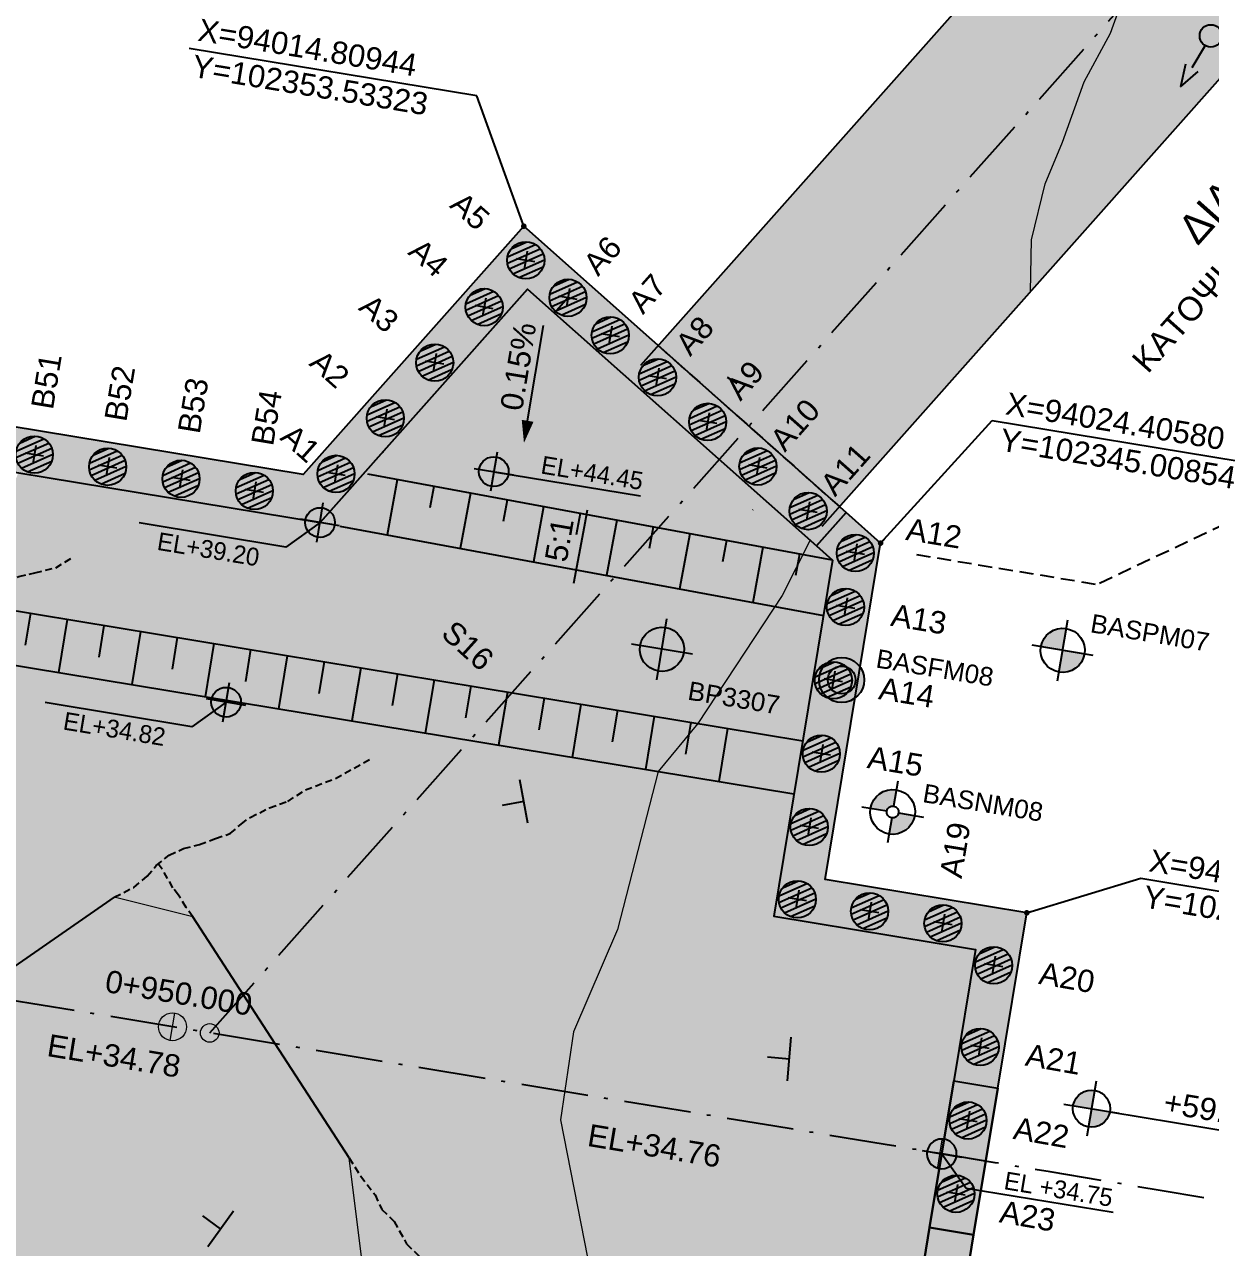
# Model space of a CAD drawing. Header units: metres. Extents: x 93017 to 94633, y 101979 to 102793.
# Drawn here: x 94234.54 to 94266.44, y 102287.57 to 102320.47 of the extents above; entities that cross this region are included whole.
import ezdxf
from ezdxf.enums import TextEntityAlignment as Align

# ---------------------------------------------------------------- set-up
doc = ezdxf.new("R2010")
doc.units = ezdxf.units.M
doc.header["$LTSCALE"] = 0.75
doc.header["$MEASUREMENT"] = 0
doc.linetypes.add('ACAD_ISO10W100', pattern=[18, 12, -3, 0, -3])
doc.linetypes.add('DASHED', pattern=[0.75, 0.5, -0.25])
for name, color, linetype in [('A-LEVELS', 2, 'Continuous'), ('CG_KR', 253, 'Continuous'), ('CW403-Text 0.30 Height', 2, 'Continuous'), ('EXCAVATION LEVELS', 2, 'Continuous'), ('LEZANTES', 6, 'Continuous'), ('monitoring', 5, 'Continuous'), ('NAMEG', 6, 'Continuous'), ('OTM Hatch 0.15', 1, 'Continuous'), ('OTM Leaders', 2, 'Continuous'), ('OTM Levels 0.25', 2, 'Continuous'), ('OTM Line 0.11', 11, 'Continuous'), ('OTM Line 0.15', 1, 'Continuous'), ('OTM Line 0.25', 2, 'Continuous'), ('OTM Line 0.35', 3, 'Continuous'), ('OTM Line 0.50', 6, 'Continuous'), ('OTM Line Axis 0.15', 1, 'ACAD_ISO10W100'), ('OTM Solid 253', 253, 'Continuous'), ('OTM Text 0.25', 2, 'Continuous'), ('proteinomenes', 3, 'Continuous'), ('TEXT', 2, 'Continuous'), ('TOPO_POINTS', 2, 'Continuous'), ('ΑΣΠΡΟΜΑΥΡΟ', 7, 'Continuous')]:
    doc.layers.add(name, color=color, linetype=linetype)
doc.layers.add('contacts', color=2, linetype='Continuous', lineweight=20)
doc.styles.add('ARIAL', font='ARIAL.TTF')
doc.styles.add('DIM', font='wgsimpl.shx', dxfattribs={"width": 0.85})
doc.styles.add('WG-SIMPL', font='ugsimpl.shx', dxfattribs={"width": 1.05})
doc.dimstyles.new('Metro 1 to 100', dxfattribs={"dimtxt": 0.4, "dimasz": 0.3, "dimexe": 0, "dimexo": 0, "dimgap": 0.15, "dimtad": 1, "dimzin": 1, "dimdsep": 46, "dimtxsty": 'DIM', "dimcen": 0, "dimclrd": 256, "dimclre": 256, "dimclrt": 256, "dimadec": 0, "dimazin": 0, "dimtfac": 0.002556, "dimtmove": 2, "dimatfit": 0, "dimfxl": 0, "dimtolj": 1, "dimtzin": 0, "dimlwe": -1, "dimarcsym": 0})

# ---------------------------------------------------------------- blocks, each defined once
blk = doc.blocks.new('A-LEVEL')
at = {"layer": 'A-LEVELS'}
h = blk.add_hatch(color=256, dxfattribs=at)
h.paths.add_polyline_path([(0, 0.25, 0.414214), (-0.25, 0), (0, 0)])
h.paths.add_polyline_path([(0.25, 0), (0, 0), (0, -0.25, 0.414214)])
for p, q in [((0, 0.375), (0, -0.375)), ((-0.375, 0), (0.375, 0)), ((0.25, 0), (2.25, 0))]:
    blk.add_line(p, q, dxfattribs=at)
blk.add_circle((0, 0), 0.25, dxfattribs=at)
at = {"layer": 'A-LEVELS', "style": 'WG-SIMPL', "width": 1.05}
for rotation, p in [(360, (2.25, 0.101)), (0, (2.25, -0.401))]:
    blk.add_attdef('±000.0', text='', height=0.3, rotation=rotation, dxfattribs=at).set_placement(p, align=Align.RIGHT)
blk = doc.blocks.new('OTM Levels 0.35 1.200 plan EL')
at = {"layer": 'OTM Levels 0.25'}
for points in [[(0, 0.5, -0.414214), (0.5, 0), (0, 0)], [(-0.5, 0), (0, 0), (0, -0.5, -0.414214)]]:
    blk.add_hatch(color=256, dxfattribs=at).paths.add_polyline_path(points)
for p, q in [((0, 0), (1, 1)), ((1, 1), (6, 1)), ((0, 0.667), (0, -0.667)), ((-0.667, 0), (0.667, 0))]:
    blk.add_line(p, q, dxfattribs=at)
blk.add_circle((0, 0), 0.5, dxfattribs=at)
at = {"layer": 'OTM Levels 0.25', "style": 'WG-SIMPL'}
blk.add_attdef('EL+99.99', text='', height=0.6, dxfattribs=at).set_placement((6, 1.198), align=Align.RIGHT)
blk = doc.blocks.new('gh')
h = blk.add_hatch(color=132)
h.paths.add_polyline_path([(159.5, -197.427), (160.7, -197.427), (160.7, -201.426), (159.5, -201.426)])
h.paths.add_polyline_path([(157.514, -206.184), (160.399, -206.184), (160.7, -205.303), (160.7, -203.555), (159.5, -203.555), (159.5, -204.984), (157.514, -204.984)])
h.paths.add_polyline_path([(147.05, -224.994), (148.85, -224.994), (148.85, -229.266), (147.05, -229.014)])
h.paths.add_polyline_path([(104.647, -215.444), (104.647, -213.444), (119.626, -213.444), (120.1, -213.796), (120.1, -216.444), (127.5, -216.444), (127.5, -213.796), (127.974, -213.444), (133.3, -213.444), (133.3, -229.014), (137.146, -229.014), (137.146, -230.814), (131.5, -230.814), (131.5, -215.444), (128.7, -215.444), (128.7, -217.644), (118.9, -217.644), (118.9, -215.444)])
h.paths.add_polyline_path([(72.65, -189.444), (72.65, -185.384), (119.626, -185.384), (120.1, -185.032), (120.1, -182.384), (124.1, -182.384), (124.1, -185.032), (124.574, -185.384), (140.235, -185.384), (144.717, -178.282), (153.507, -183.826), (154.148, -182.811), (144.345, -176.624), (139.573, -184.184), (125.3, -184.184), (125.3, -181.184), (118.9, -181.184), (118.9, -184.184), (71.45, -184.184), (71.45, -189.444)])
h.paths.add_polyline_path([(100.647, -213.444), (102.647, -213.444), (102.647, -215.444), (102.134, -215.444), (100.647, -214.984)])
h.paths.add_polyline_path([(66.992, -189.764), (68.992, -189.764), (68.992, -190.964), (66.992, -190.964)])
h.paths.add_polyline_path([(62.992, -189.764), (64.992, -189.764), (64.992, -190.964), (62.992, -190.964)])
h.paths.add_polyline_path([(58.992, -189.764), (60.992, -189.764), (60.992, -190.964), (58.992, -190.964)])
h = blk.add_hatch(color=30)
h.paths.add_polyline_path([(159.5, -197.427), (160.7, -197.427), (160.7, -192.644), (155.2, -192.644), (155.2, -183.475), (154.148, -182.811), (153.507, -183.826), (154, -184.137), (154, -193.844), (159.5, -193.844)])
h.paths.add_polyline_path([(159.5, -201.426), (160.7, -201.426), (160.7, -203.555), (159.5, -203.555)])
h.paths.add_polyline_path([(147.05, -224.994), (148.85, -224.994), (148.85, -214.644), (153.611, -214.644), (155.2, -210.601), (155.2, -206.184), (157.514, -206.184), (157.514, -204.984), (154, -204.984), (154, -210.374), (152.793, -213.444), (147.05, -213.444)])
h.paths.add_polyline_path([(145.351, -230.814), (145.351, -229.014), (147.05, -229.014), (148.85, -229.266), (148.319, -230.814)])
at = {"layer": 'LEZANTES', "color": 2, "ltscale": 0.5}
for points in [[(72.65, -189.444), (72.65, -185.384), (119.626, -185.384), (120.1, -185.032), (120.1, -182.384), (124.1, -182.384), (124.1, -185.032), (124.574, -185.384), (140.235, -185.384), (144.717, -178.282), (153.507, -183.826), (154.148, -182.811), (144.345, -176.624), (139.573, -184.184), (125.3, -184.184), (125.3, -181.184), (118.9, -181.184), (118.9, -184.184), (71.45, -184.184), (71.45, -189.444), (72.65, -189.444)], [(159.5, -197.427), (160.7, -197.427), (160.7, -192.644), (155.2, -192.644), (155.2, -183.475), (154.148, -182.811), (153.507, -183.826), (154, -184.137), (154, -193.844), (159.5, -193.844), (159.5, -197.427)]]:
    blk.add_lwpolyline(points, dxfattribs=at)
for points in [[(159.5, -197.427), (160.7, -197.427), (160.7, -201.426), (159.5, -201.426)], [(159.5, -201.426), (160.7, -201.426), (160.7, -203.555), (159.5, -203.555)]]:
    blk.add_lwpolyline(points, close=True, dxfattribs=at)

msp = doc.modelspace()

# ---------------------------------------------------------------- hatches: boundary and pattern name
at = {"lineweight": -3}
msp.add_hatch(color=43, dxfattribs=at).paths.add_polyline_path([(94211.387, 102312.206), (94222.153, 102310.429), (94222.678, 102310.699), (94223.109, 102313.311), (94225.077, 102312.986), (94224.666, 102311.704), (94224.513, 102309.824), (94225.177, 102307.694), (94225.205, 102306.218), (94226.579, 102305.301), (94228.672, 102304.472), (94230.397, 102304.986), (94232.465, 102304.999), (94233.584, 102306.47), (94234.372, 102308.411), (94237.998, 102307.813), (94242.092, 102307.137), (94242.486, 102307.072), (94243.07, 102307.729), (94248.066, 102313.349), (94255.67, 102306.594), (94254.917, 102305.112), (94252.651, 102301.667), (94251.579, 102300.374), (94250.484, 102296.128), (94249.303, 102293.374), (94248.957, 102291.002), (94249.683, 102287.305), (94249.379, 102282.608), (94249.437, 102281.057), (94248.703, 102277.606), (94244.64, 102278.277), (94243.746, 102272.861), (94243.299, 102276.584), (94243.394, 102280.847), (94243.014, 102282.731), (94243.705, 102286.463), (94243.271, 102289.984), (94241.278, 102293.051), (94239.061, 102296.462), (94236.951, 102296.992), (94233.183, 102294.388), (94232.179, 102293.693), (94229.974, 102288.863), (94229.9, 102287.584), (94230.51, 102286.188), (94230.551, 102284.965), (94229.944, 102283.666), (94229.755, 102281.581), (94229.679, 102280.746), (94225.819, 102281.384), (94225.294, 102281.113), (94224.863, 102278.501), (94217.561, 102279.706), (94217.993, 102282.319), (94220.493, 102283.994), (94222.709, 102285.479), (94223.658, 102287.309), (94223.725, 102288.64), (94223.784, 102289.803), (94223.577, 102292.19), (94224.594, 102294.841), (94224.967, 102295.744), (94225.296, 102296.54), (94225.455, 102297.505), (94225.685, 102298.9), (94225.007, 102299.722), (94224.619, 102300.193), (94221.225, 102301.091), (94218.283, 102300.274), (94216.224, 102299.184), (94214.099, 102298.065), (94213.575, 102297.625), (94211.737, 102296.08), (94211.326, 102295.734), (94209.814, 102292.688), (94209.65, 102292.357), (94209.029, 102290.118), (94208.195, 102285.269), (94208.275, 102284.28), (94200.623, 102285.543), (94204.471, 102290.664), (94206.019, 102293.87), (94207.178, 102296.948), (94208.057, 102298.535), (94209.43, 102301.014), (94210.864, 102303.601), (94211.908, 102306.923), (94211.652, 102310.362)])
at = {"lineweight": -3, "true_color": 0xdebd9c}
msp.add_hatch(color=31, dxfattribs=at).paths.add_polyline_path([(94242.104, 102262.914), (94243.746, 102272.861), (94243.299, 102276.584), (94243.347, 102278.734), (94243.394, 102280.847), (94243.014, 102282.731), (94243.705, 102286.463), (94243.271, 102289.984), (94239.061, 102296.462), (94236.951, 102296.992), (94234.962, 102295.617), (94232.179, 102293.693), (94230.951, 102291.004), (94229.974, 102288.863), (94229.9, 102287.584), (94230.51, 102286.188), (94230.551, 102284.965), (94229.944, 102283.666), (94229.679, 102280.746), (94231.074, 102280.516), (94230.711, 102278.32), (94228.538, 102265.154)])
at = {"layer": 'CW403-Text 0.30 Height', "ltscale": 0.1}
h = msp.add_hatch(color=253, dxfattribs=at)
edge = h.paths.add_edge_path()
edge.add_arc((94256.516, 102302.837), 0.606, 0, 360)
edge = h.paths.add_edge_path(flags=16)
edge.add_arc((94256.516, 102302.837), 0.373, 0, 360)
at = {"layer": 'monitoring'}
msp.add_hatch(color=256, dxfattribs=at).paths.add_polyline_path([(94266.108, 102319.201), (94265.764, 102319.406), (94265.63, 102318.788)])
at = {"layer": 'NAMEG'}
h = msp.add_hatch(color=253, dxfattribs=at)
edge = h.paths.add_edge_path()
edge.add_ellipse((94251.682, 102303.663), major_axis=(0.346, -0.483), ratio=1, start_angle=-45, end_angle=45)
edge.add_line((94252.268, 102303.566), (94251.682, 102303.663))
edge.add_line((94251.682, 102303.663), (94251.585, 102303.077))
edge = h.paths.add_edge_path()
edge.add_ellipse((94251.682, 102303.663), major_axis=(0.346, -0.483), ratio=1, start_angle=135, end_angle=225)
edge.add_line((94251.096, 102303.759), (94251.682, 102303.663))
edge.add_line((94251.682, 102303.663), (94251.779, 102304.249))
h = msp.add_hatch(color=253, dxfattribs=at)
edge = h.paths.add_edge_path()
edge.add_ellipse((94262.461, 102303.635), major_axis=(0.346, -0.483), ratio=1, start_angle=-45, end_angle=45)
edge.add_line((94263.047, 102303.538), (94262.461, 102303.635))
edge.add_line((94262.461, 102303.635), (94262.364, 102303.048))
edge = h.paths.add_edge_path()
edge.add_ellipse((94262.461, 102303.635), major_axis=(0.346, -0.483), ratio=1, start_angle=135, end_angle=225)
edge.add_line((94261.875, 102303.731), (94262.461, 102303.635))
edge.add_line((94262.461, 102303.635), (94262.558, 102304.221))
at = {"layer": 'OTM Levels 0.25'}
for points in [[(94247.224, 102308.834, -0.414214), (94247.554, 102308.375), (94247.159, 102308.44)], [(94246.764, 102308.505), (94247.159, 102308.44), (94247.094, 102308.045, -0.414214)]]:
    msp.add_hatch(color=256, dxfattribs=at).paths.add_polyline_path(points)
at = {"layer": 'OTM Line 0.11', "ltscale": 0.1}
h = msp.add_hatch(dxfattribs=at)
h.set_pattern_fill('LINE', color=256, scale=0.05, angle=23.9915, style=0)
h.set_pattern_definition([(23.99150133, (-34357.88074, 50276.17571), (-0.0645479298, 0.14503491737), [])])
edge = h.paths.add_edge_path()
edge.add_arc((94248.02, 102314.126), 0.5, -54.6323, 305.3677)
h = msp.add_hatch(dxfattribs=at)
h.set_pattern_fill('LINE', color=256, scale=0.05, angle=23.9915, style=0)
h.set_pattern_definition([(23.99150133, (-34356.74532, 50275.16709), (-0.0645479298, 0.14503491737), [])])
edge = h.paths.add_edge_path()
edge.add_arc((94249.155, 102313.117), 0.5, -54.6323, 305.3677)
h = msp.add_hatch(dxfattribs=at)
h.set_pattern_fill('LINE', color=256, scale=0.05, angle=23.9915, style=0)
h.set_pattern_definition([(23.99150133, (-34359.00024, 50274.91547), (-0.0645479298, 0.14503491737), [])])
edge = h.paths.add_edge_path()
edge.add_arc((94246.9, 102312.865), 0.5, -54.6323, 305.3677)
h = msp.add_hatch(dxfattribs=at)
h.set_pattern_fill('LINE', color=256, scale=0.05, angle=23.9915, style=0)
h.set_pattern_definition([(23.99150133, (-34355.60997, 50274.15839), (-0.0645479298, 0.14503491737), [])])
edge = h.paths.add_edge_path()
edge.add_arc((94250.291, 102312.108), 0.5, -54.6323, 305.3677)
h = msp.add_hatch(dxfattribs=at)
h.set_pattern_fill('LINE', color=256, scale=0.05, angle=23.9915, style=0)
h.set_pattern_definition([(23.99150133, (-34360.329, 50273.42068), (-0.0645479298, 0.14503491737), [])])
edge = h.paths.add_edge_path()
edge.add_arc((94245.572, 102311.371), 0.5, -54.6323, 305.3677)
h = msp.add_hatch(dxfattribs=at)
h.set_pattern_fill('LINE', color=256, scale=0.05, angle=23.9915, style=0)
h.set_pattern_definition([(23.99150133, (-34354.33901, 50273.02937), (-0.0645479298, 0.14503491737), [])])
edge = h.paths.add_edge_path()
edge.add_arc((94251.562, 102310.979), 0.5, -54.6323, 305.3677)
h = msp.add_hatch(dxfattribs=at)
h.set_pattern_fill('LINE', color=256, scale=0.05, angle=23.9915, style=0)
h.set_pattern_definition([(23.99150133, (-34361.6576, 50271.92575), (-0.0645479298, 0.14503491737), [])])
edge = h.paths.add_edge_path()
edge.add_arc((94244.243, 102309.876), 0.5, -54.6323, 305.3677)
h = msp.add_hatch(dxfattribs=at)
h.set_pattern_fill('LINE', color=256, scale=0.05, angle=23.9915, style=0)
h.set_pattern_definition([(23.99150133, (-34352.98829, 50271.82954), (-0.0645479298, 0.14503491737), [])])
edge = h.paths.add_edge_path()
edge.add_arc((94252.912, 102309.779), 0.5, -54.6323, 305.3677)
h = msp.add_hatch(dxfattribs=at)
h.set_pattern_fill('LINE', color=256, scale=0.05, angle=23.9915, style=0)
h.set_pattern_definition([(23.99150133, (-34371.10061, 50270.94829), (-0.0645479298, 0.14503491737), [])])
edge = h.paths.add_edge_path()
edge.add_arc((94234.8, 102308.898), 0.5, -54.6323, 305.3677)
h = msp.add_hatch(dxfattribs=at)
h.set_pattern_fill('LINE', color=256, scale=0.05, angle=23.9915, style=0)
h.set_pattern_definition([(23.99150133, (-34369.12732, 50270.62253), (-0.0645479298, 0.14503491737), [])])
edge = h.paths.add_edge_path()
edge.add_arc((94236.773, 102308.572), 0.5, -54.6323, 305.3677)
h = msp.add_hatch(dxfattribs=at)
h.set_pattern_fill('LINE', color=256, scale=0.05, angle=23.9915, style=0)
h.set_pattern_definition([(23.99150133, (-34362.98684, 50270.43072), (-0.0645479298, 0.14503491737), [])])
edge = h.paths.add_edge_path()
edge.add_arc((94242.914, 102308.381), 0.5, -54.6323, 305.3677)
h = msp.add_hatch(dxfattribs=at)
h.set_pattern_fill('LINE', color=256, scale=0.05, angle=23.9915, style=0)
h.set_pattern_definition([(23.99150133, (-34351.63757, 50270.6297), (-0.0645479298, 0.14503491737), [])])
edge = h.paths.add_edge_path()
edge.add_arc((94254.263, 102308.58), 0.5, -54.6323, 305.3677)
h = msp.add_hatch(dxfattribs=at)
h.set_pattern_fill('LINE', color=256, scale=0.05, angle=23.9915, style=0)
h.set_pattern_definition([(23.99150133, (-34367.15402, 50270.29677), (-0.0645479298, 0.14503491737), [])])
edge = h.paths.add_edge_path()
edge.add_arc((94238.747, 102308.247), 0.5, -54.6323, 305.3677)
h = msp.add_hatch(dxfattribs=at)
h.set_pattern_fill('LINE', color=256, scale=0.05, angle=23.9915, style=0)
h.set_pattern_definition([(23.99150133, (-34365.18073, 50269.97102), (-0.0645479298, 0.14503491737), [])])
edge = h.paths.add_edge_path()
edge.add_arc((94240.72, 102307.921), 0.5, -54.6323, 305.3677)
h = msp.add_hatch(dxfattribs=at)
h.set_pattern_fill('LINE', color=256, scale=0.05, angle=23.9915, style=0)
h.set_pattern_definition([(23.99150133, (-34350.28685, 50269.42987), (-0.0645479298, 0.14503491737), [])])
edge = h.paths.add_edge_path()
edge.add_arc((94255.614, 102307.38), 0.5, -54.6323, 305.3677)
h = msp.add_hatch(dxfattribs=at)
h.set_pattern_fill('LINE', color=256, scale=0.05, angle=23.9915, style=0)
h.set_pattern_definition([(23.99150133, (-34349.0159, 50268.30085), (-0.0645479298, 0.14503491737), [])])
edge = h.paths.add_edge_path()
edge.add_arc((94256.885, 102306.251), 0.5, -54.6323, 305.3677)
h = msp.add_hatch(dxfattribs=at)
h.set_pattern_fill('LINE', color=256, scale=0.05, angle=23.9915, style=0)
h.set_pattern_definition([(23.99150133, (-34349.28058, 50266.84952), (-0.0645479298, 0.14503491737), [])])
edge = h.paths.add_edge_path()
edge.add_arc((94256.62, 102304.799), 0.5, -54.6323, 305.3677)
h = msp.add_hatch(dxfattribs=at)
h.set_pattern_fill('LINE', color=256, scale=0.05, angle=23.9915, style=0)
h.set_pattern_definition([(23.99150133, (-34349.60634, 50264.87623), (-0.0645479298, 0.14503491737), [])])
edge = h.paths.add_edge_path()
edge.add_arc((94256.294, 102302.826), 0.5, -54.6323, 305.3677)
h = msp.add_hatch(dxfattribs=at)
h.set_pattern_fill('LINE', color=256, scale=0.05, angle=23.9915, style=0)
h.set_pattern_definition([(23.99150133, (-34349.9321, 50262.90294), (-0.0645479298, 0.14503491737), [])])
edge = h.paths.add_edge_path()
edge.add_arc((94255.969, 102300.853), 0.5, -54.6323, 305.3677)
h = msp.add_hatch(dxfattribs=at)
h.set_pattern_fill('LINE', color=256, scale=0.05, angle=23.9915, style=0)
h.set_pattern_definition([(23.99150133, (-34350.25785, 50260.92965), (-0.0645479298, 0.14503491737), [])])
edge = h.paths.add_edge_path()
edge.add_arc((94255.643, 102298.88), 0.5, -54.6323, 305.3677)
h = msp.add_hatch(dxfattribs=at)
h.set_pattern_fill('LINE', color=256, scale=0.05, angle=23.9915, style=0)
h.set_pattern_definition([(23.99150133, (-34350.57876, 50258.98576), (-0.0645479298, 0.14503491737), [])])
edge = h.paths.add_edge_path()
edge.add_arc((94255.322, 102296.936), 0.5, -54.6323, 305.3677)
h = msp.add_hatch(dxfattribs=at)
h.set_pattern_fill('LINE', color=256, scale=0.05, angle=23.9915, style=0)
h.set_pattern_definition([(23.99150133, (-34348.63505, 50258.66498), (-0.0645479298, 0.14503491737), [])])
edge = h.paths.add_edge_path()
edge.add_arc((94257.266, 102296.615), 0.5, -54.6323, 305.3677)
h = msp.add_hatch(dxfattribs=at)
h.set_pattern_fill('LINE', color=256, scale=0.05, angle=23.9915, style=0)
h.set_pattern_definition([(23.99150133, (-34346.66176, 50258.33923), (-0.0645479298, 0.14503491737), [])])
edge = h.paths.add_edge_path()
edge.add_arc((94259.239, 102296.289), 0.5, -54.6323, 305.3677)
h = msp.add_hatch(dxfattribs=at)
h.set_pattern_fill('LINE', color=256, scale=0.05, angle=23.9915, style=0)
h.set_pattern_definition([(23.99150133, (-34345.29736, 50257.20894), (-0.0645479298, 0.14503491737), [])])
edge = h.paths.add_edge_path()
edge.add_arc((94260.603, 102295.159), 0.5, -54.6323, 305.3677)
h = msp.add_hatch(dxfattribs=at)
h.set_pattern_fill('LINE', color=256, scale=0.05, angle=23.9915, style=0)
h.set_pattern_definition([(23.99150133, (-34345.66036, 50255.01178), (-0.0645479298, 0.14503491737), [])])
edge = h.paths.add_edge_path()
edge.add_arc((94260.24, 102292.962), 0.5, -54.6323, 305.3677)
h = msp.add_hatch(dxfattribs=at)
h.set_pattern_fill('LINE', color=256, scale=0.05, angle=23.9915, style=0)
h.set_pattern_definition([(23.99150133, (-34345.98612, 50253.03849), (-0.0645479298, 0.14503491737), [])])
edge = h.paths.add_edge_path()
edge.add_arc((94259.915, 102290.988), 0.5, -54.6323, 305.3677)
h = msp.add_hatch(dxfattribs=at)
h.set_pattern_fill('LINE', color=256, scale=0.05, angle=23.9915, style=0)
h.set_pattern_definition([(23.99150133, (-34346.31188, 50251.0652), (-0.0645479298, 0.14503491737), [])])
edge = h.paths.add_edge_path()
edge.add_arc((94259.589, 102289.015), 0.5, -54.6323, 305.3677)
at = {"layer": 'OTM Text 0.25', "ltscale": 0.5, "true_color": 0xc4c487}
for points in [[(94271.951, 102324.943), (94270.559, 102324.722), (94268.831, 102324.333), (94267.358, 102324.127), (94265.966, 102323.593), (94264.976, 102322.768), (94264.335, 102321.886), (94263.747, 102320.231), (94263.044, 102318.927), (94262.455, 102317.303), (94261.989, 102316.18), (94261.622, 102314.68), (94261.597, 102313.287)], [(94250.307, 102277.341), (94251.997, 102280.173), (94252.875, 102285.491), (94258.302, 102284.596), (94260.116, 102295.587), (94254.69, 102296.483), (94256.271, 102306.06), (94255.67, 102306.594), (94254.917, 102305.112), (94252.651, 102301.667), (94251.579, 102300.374), (94250.484, 102296.128), (94249.303, 102293.374), (94248.957, 102291.002), (94249.683, 102287.305), (94249.379, 102282.608), (94249.437, 102281.057), (94248.703, 102277.606)]]:
    msp.add_hatch(color=53, dxfattribs=at).paths.add_polyline_path(points)
at = {"layer": 'proteinomenes'}
h = msp.add_hatch(color=253, dxfattribs=at)
edge = h.paths.add_edge_path(flags=17)
edge.add_line((94257.985, 102299.881), (94257.913, 102299.445))
edge.add_ellipse((94257.887, 102299.287), major_axis=(0.131, 0.094), ratio=1, start_angle=315, end_angle=405, ccw=False)
edge.add_line((94258.045, 102299.26), (94258.481, 102299.188))
edge.add_ellipse((94257.887, 102299.287), major_axis=(0.49, 0.351), ratio=1, start_angle=315, end_angle=405)
edge = h.paths.add_edge_path()
edge.add_ellipse((94257.887, 102299.287), major_axis=(0.49, 0.351), ratio=1, start_angle=585, end_angle=855)
edge.add_line((94257.293, 102299.385), (94257.728, 102299.313))
edge.add_ellipse((94257.887, 102299.287), major_axis=(0.131, 0.094), ratio=1, start_angle=585, end_angle=855, ccw=False)
edge.add_line((94257.861, 102299.128), (94257.789, 102298.692))
at = {"layer": 'ΑΣΠΡΟΜΑΥΡΟ', "lineweight": -3}
msp.add_hatch(color=43, dxfattribs=at).paths.add_polyline_path([(94273.55, 102336.564), (94251.581, 102311.832), (94256.455, 102307.502), (94261.596, 102313.289), (94261.62, 102314.681), (94261.988, 102316.181), (94262.454, 102317.305), (94263.042, 102318.928), (94263.746, 102320.232), (94264.334, 102321.887), (94264.974, 102322.77), (94265.965, 102323.595), (94267.357, 102324.128), (94268.83, 102324.334), (94270.557, 102324.723), (94271.95, 102324.945), (94277.142, 102330.79), (94276.954, 102331.3), (94276.873, 102331.683), (94276.669, 102332.188), (94276.385, 102332.584), (94276.225, 102332.98), (94275.987, 102333.532), (94275.744, 102333.798), (94275.387, 102334.246), (94275.009, 102334.821), (94274.736, 102335.031), (94274.142, 102335.416), (94273.892, 102335.888), (94273.698, 102336.207), (94273.551, 102336.56)])

# ---------------------------------------------------------------- linework, layer by layer
at = {"color": 7, "linetype": 'DASHED', "lineweight": -3}
msp.add_line((94251.581, 102311.832), (94256.455, 102307.502), dxfattribs=at)
at = {"color": 1, "lineweight": -3}
for points in [[(94236.951, 102296.992), (94233.183, 102294.388), (94232.179, 102293.693)], [(94243.271, 102289.984), (94241.278, 102293.051), (94239.061, 102296.462)]]:
    msp.add_lwpolyline(points, dxfattribs=at)
at = {"layer": 'CG_KR'}
msp.add_line((94253.435, 102310.983), (94253.699, 102310.817), dxfattribs=at)
at = {"layer": 'contacts', "flags": 128}
for points in [[(94261.596, 102313.289), (94261.62, 102314.681), (94261.988, 102316.181), (94262.454, 102317.305), (94263.042, 102318.928), (94263.746, 102320.232), (94264.334, 102321.887), (94264.974, 102322.77), (94265.965, 102323.595)], [(94255.67, 102306.594), (94254.917, 102305.112), (94252.651, 102301.667), (94251.579, 102300.374), (94250.484, 102296.128), (94249.303, 102293.374), (94248.957, 102291.002), (94249.683, 102287.305), (94249.379, 102282.608), (94249.437, 102281.057), (94248.703, 102277.606)], [(94239.061, 102296.462), (94236.951, 102296.992)], [(94243.746, 102272.861), (94243.299, 102276.584), (94243.394, 102280.847), (94243.014, 102282.731), (94243.705, 102286.463), (94243.271, 102289.984)]]:
    msp.add_lwpolyline(points, dxfattribs=at)
at = {"layer": 'CW403-Text 0.30 Height', "color": 253, "ltscale": 0.1}
for radius in [0.606, 0.373]:
    msp.add_circle((94256.516, 102302.837), radius, dxfattribs=at)
at = {"layer": 'LEZANTES', "color": 2, "ltscale": 0.5}
for p, q in [((94251.116, 102311.306), (94274.393, 102337.51)), ((94255.991, 102306.976, -60.66), (94279.12, 102333.014, -60.66))]:
    msp.add_line(p, q, dxfattribs=at)
for points in [[(94244.535, 102266.588), (94246.221, 102276.799), (94250.918, 102276.024), (94253.144, 102279.754), (94253.864, 102284.112), (94256.147, 102283.735), (94258.993, 102283.265), (94259.434, 102284.085), (94259.719, 102285.811), (94260.065, 102287.91), (94260.717, 102291.856), (94261.496, 102296.575), (94256.069, 102297.471), (94257.563, 102306.518), (94256.633, 102307.344), (94247.969, 102315.046), (94242.029, 102308.364), (94227.946, 102310.688), (94228.435, 102313.648), (94222.121, 102314.691), (94221.632, 102311.731), (94174.816, 102319.46)], [(94175.804, 102318.08), (94222.153, 102310.429), (94222.678, 102310.699), (94223.109, 102313.311), (94227.056, 102312.66), (94226.624, 102310.048), (94227.034, 102309.623), (94242.486, 102307.072), (94248.066, 102313.349), (94255.836, 102306.447), (94256.271, 102306.06), (94254.69, 102296.483), (94260.116, 102295.587), (94259.533, 102292.052), (94258.881, 102288.106), (94258.535, 102286.006), (94258.302, 102284.596), (94256.342, 102284.919), (94252.875, 102285.491), (94251.997, 102280.173), (94250.307, 102277.341), (94244.64, 102278.277), (94242.759, 102266.881)]]:
    msp.add_lwpolyline(points, dxfattribs=at)
at = {"layer": 'monitoring'}
for p, q in [((94266.293, 102319.905), (94265.936, 102319.304)), ((94265.764, 102319.406), (94265.63, 102318.788)), ((94265.63, 102318.788), (94266.108, 102319.201))]:
    msp.add_line(p, q, dxfattribs=at)
msp.add_circle((94266.446, 102320.163), 0.3, dxfattribs=at)
at = {"layer": 'NAMEG', "color": 253}
for p, q in [((94251.547, 102302.842, -60.208), (94251.817, 102304.483, -60.208)), ((94262.325, 102302.814), (94262.596, 102304.455)), ((94252.502, 102303.527, -60.208), (94250.862, 102303.798, -60.208)), ((94263.281, 102303.499), (94261.64, 102303.77))]:
    msp.add_line(p, q, dxfattribs=at)
for centre in [(94251.682, 102303.663, -60.208), (94262.461, 102303.635)]:
    msp.add_ellipse(centre, major_axis=(-0.483, -0.346), ratio=1, start_param=5.497787, end_param=11.780972, dxfattribs=at)
at = {"layer": 'OTM Hatch 0.15'}
for p, q in [((94244.565, 102308.223), (94244.291, 102306.741)), ((94245.549, 102308.042), (94245.442, 102307.466)), ((94246.532, 102307.86), (94246.258, 102306.377)), ((94247.515, 102307.678), (94247.409, 102307.103)), ((94248.499, 102307.497), (94248.225, 102306.014)), ((94249.482, 102307.315), (94249.376, 102306.74)), ((94250.465, 102307.133), (94250.191, 102305.651)), ((94251.449, 102306.951), (94251.342, 102306.376)), ((94252.432, 102306.77), (94252.158, 102305.287)), ((94253.415, 102306.588), (94253.309, 102306.013)), ((94254.399, 102306.406), (94254.125, 102304.924)), ((94255.382, 102306.225), (94255.276, 102305.649)), ((94234.7, 102304.63), (94234.559, 102303.777)), ((94235.687, 102304.467), (94235.45, 102303.037)), ((94236.673, 102304.305), (94236.532, 102303.451)), ((94237.66, 102304.142), (94237.424, 102302.711)), ((94238.646, 102303.979), (94238.506, 102303.125)), ((94239.633, 102303.816), (94239.397, 102302.385)), ((94240.62, 102303.653), (94240.479, 102302.8)), ((94241.606, 102303.49), (94241.37, 102302.06)), ((94242.593, 102303.327), (94242.452, 102302.474)), ((94243.58, 102303.164), (94243.344, 102301.734)), ((94244.566, 102303.002), (94244.425, 102302.148)), ((94245.553, 102302.839), (94245.317, 102301.408)), ((94246.54, 102302.676), (94246.399, 102301.822)), ((94247.526, 102302.513), (94247.29, 102301.082)), ((94248.513, 102302.35), (94248.372, 102301.497)), ((94249.5, 102302.187), (94249.263, 102300.756)), ((94250.486, 102302.024), (94250.345, 102301.171)), ((94251.473, 102301.861), (94251.237, 102300.431)), ((94252.459, 102301.698), (94252.319, 102300.845)), ((94253.446, 102301.536), (94253.21, 102300.105))]:
    msp.add_line(p, q, dxfattribs=at)
at = {"layer": 'OTM Levels 0.25'}
for p, q in [((94247.246, 102308.966), (94247.072, 102307.913)), ((94246.633, 102308.527), (94247.685, 102308.353)), ((94247.159, 102308.44), (94251.106, 102307.788))]:
    msp.add_line(p, q, dxfattribs=at)
msp.add_circle((94247.159, 102308.44), 0.4, dxfattribs=at)
at = {"layer": 'OTM Line 0.15'}
for p, q in [((94248.267, 102314.085), (94247.773, 102314.166)), ((94248.061, 102314.372), (94247.979, 102313.879)), ((94249.402, 102313.076), (94248.909, 102313.158)), ((94249.196, 102313.364), (94249.115, 102312.87)), ((94247.147, 102312.825), (94246.654, 102312.906)), ((94246.941, 102313.112), (94246.86, 102312.619)), ((94250.537, 102312.068), (94250.044, 102312.149)), ((94250.331, 102312.355), (94250.25, 102311.862)), ((94245.612, 102311.617), (94245.531, 102311.124)), ((94245.818, 102311.33), (94245.325, 102311.411)), ((94251.602, 102311.226), (94251.521, 102310.733)), ((94251.808, 102310.939), (94251.315, 102311.02)), ((94244.49, 102309.835), (94243.996, 102309.916)), ((94244.284, 102310.122), (94244.202, 102309.629)), ((94252.953, 102310.026), (94252.872, 102309.533)), ((94253.159, 102309.739), (94252.666, 102309.82)), ((94235.047, 102308.858), (94234.553, 102308.939)), ((94234.841, 102309.145), (94234.759, 102308.652)), ((94237.02, 102308.532), (94236.527, 102308.613)), ((94236.814, 102308.819), (94236.733, 102308.326)), ((94242.955, 102308.627), (94242.873, 102308.134)), ((94254.51, 102308.539), (94254.016, 102308.62)), ((94254.304, 102308.826), (94254.222, 102308.333)), ((94238.993, 102308.206), (94238.5, 102308.287)), ((94238.787, 102308.493), (94238.706, 102308)), ((94243.161, 102308.34), (94242.667, 102308.421)), ((94240.967, 102307.88), (94240.473, 102307.962)), ((94240.761, 102308.168), (94240.679, 102307.674)), ((94255.655, 102307.626), (94255.573, 102307.133)), ((94255.861, 102307.339), (94255.367, 102307.421)), ((94257.131, 102306.21), (94256.638, 102306.292)), ((94256.926, 102306.497), (94256.844, 102306.004)), ((94256.661, 102305.046), (94256.579, 102304.553)), ((94256.867, 102304.759), (94256.373, 102304.84)), ((94256.335, 102303.073), (94256.254, 102302.58)), ((94256.541, 102302.785), (94256.048, 102302.867)), ((94256.009, 102301.1), (94255.928, 102300.606)), ((94256.215, 102300.812), (94255.722, 102300.894)), ((94255.684, 102299.126), (94255.602, 102298.633)), ((94255.89, 102298.839), (94255.396, 102298.92)), ((94255.363, 102297.182), (94255.281, 102296.689)), ((94255.569, 102296.895), (94255.075, 102296.976)), ((94257.306, 102296.862), (94257.225, 102296.368)), ((94257.512, 102296.574), (94257.019, 102296.656)), ((94259.28, 102296.536), (94259.198, 102296.042)), ((94259.486, 102296.248), (94258.992, 102296.33)), ((94260.644, 102295.406), (94260.563, 102294.912)), ((94260.85, 102295.118), (94260.357, 102295.2)), ((94260.281, 102293.208), (94260.2, 102292.715)), ((94260.487, 102292.921), (94259.994, 102293.002)), ((94259.955, 102291.235), (94259.874, 102290.742)), ((94260.161, 102290.948), (94259.668, 102291.029)), ((94259.63, 102289.262), (94259.548, 102288.768)), ((94259.835, 102288.974), (94259.342, 102289.056))]:
    msp.add_line(p, q, dxfattribs=at)
at = {"layer": 'OTM Line 0.15', "ltscale": 0.04}
for p, q in [((94184.582, 102312.904), (94255.469, 102301.202)), ((94182.911, 102311.71), (94255.233, 102299.771)), ((94256.271, 102306.06), (94243.774, 102308.37)), ((94243.014, 102306.977), (94256.026, 102304.575))]:
    msp.add_line(p, q, dxfattribs=at)
at = {"layer": 'OTM Line 0.15'}
for centre in [(94248.02, 102314.126), (94249.155, 102313.117), (94246.9, 102312.865), (94250.291, 102312.108), (94245.572, 102311.371), (94251.562, 102310.979), (94244.243, 102309.876), (94252.912, 102309.779), (94234.8, 102308.898), (94236.773, 102308.572), (94242.914, 102308.381), (94254.263, 102308.58), (94238.747, 102308.247), (94240.72, 102307.921), (94255.614, 102307.38), (94256.885, 102306.251), (94256.62, 102304.799), (94256.294, 102302.826), (94255.969, 102300.853), (94255.643, 102298.88), (94255.322, 102296.936), (94257.266, 102296.615), (94259.239, 102296.289), (94260.603, 102295.159), (94260.24, 102292.962), (94259.915, 102290.988), (94259.589, 102289.015)]:
    msp.add_circle(centre, 0.5, dxfattribs=at)
at = {"layer": 'OTM Line 0.25', "ltscale": 0.05}
for p, q in [((94244.182, 102308.979), (94244.2, 102308.971)), ((94243.413, 102308.114), (94242.486, 102307.072)), ((94242.764, 102307.345), (94242.744, 102307.362)), ((94254.123, 102307.413), (94254.133, 102307.425))]:
    msp.add_line(p, q, dxfattribs=at)
at = {"layer": 'OTM Line 0.35'}
msp.add_line((94248.066, 102313.349), (94242.486, 102307.072), dxfattribs=at)
at = {"layer": 'OTM Line 0.35', "color": 2}
msp.add_line((94248.069, 102309.808), (94248.492, 102312.368), dxfattribs=at)
at = {"layer": 'OTM Line 0.35', "ltscale": 0.05}
msp.add_line((94255.477, 102296.337), (94255.479, 102296.352), dxfattribs=at)
at = {"layer": 'OTM Line 0.35', "color": 2}
msp.add_lwpolyline([(94247.971, 102309.214, 0, 0.32, 0), (94248.069, 102309.808, 0.32, 0.32, 0)], format="xyseb", dxfattribs=at)
at = {"layer": 'OTM Line 0.50', "color": 7}
for p, q in [((94248.078, 102298.987), (94247.856, 102300.147)), ((94247.967, 102299.567), (94247.387, 102299.456)), ((94255.059, 102292.053), (94255.161, 102293.23)), ((94255.11, 102292.641), (94254.522, 102292.692)), ((94239.464, 102287.597), (94240.157, 102288.554)), ((94239.81, 102288.076), (94239.332, 102288.422))]:
    msp.add_line(p, q, dxfattribs=at)
at = {"layer": 'OTM Line Axis 0.15', "color": 2, "ltscale": 0.2}
msp.add_line((94239.519, 102293.342), (94280.146, 102339.077), dxfattribs=at)
at = {"layer": 'OTM Line Axis 0.15', "color": 2, "ltscale": 0.2, "flags": 128}
msp.add_lwpolyline([(94269.018, 102288.435), (94268.037, 102288.604), (94266.559, 102288.856), (94265.08, 102289.106), (94263.6, 102289.356), (94262.121, 102289.604), (94260.642, 102289.851), (94259.162, 102290.097), (94257.682, 102290.342), (94256.202, 102290.587), (94254.722, 102290.832), (94253.242, 102291.076), (94252.996, 102291.117), (94130.848, 102311.282)], dxfattribs=at)
at = {"layer": 'OTM Solid 253', "linetype": 'DASHED'}
for p in [(94270.904, 102308.967), (94258.526, 102306.211)]:
    msp.add_line(p, (94263.4, 102305.407), dxfattribs=at)
at = {"layer": 'OTM Text 0.25', "color": 1, "ltscale": 0.5}
msp.add_line((94249.155, 102313.117), (94248.79, 102312.706), dxfattribs=at)
at = {"layer": 'OTM Text 0.25', "lineweight": 0}
for p, q in [((94238.457, 102293.137), (94238.579, 102293.877)), ((94259.099, 102289.73), (94259.221, 102290.469))]:
    msp.add_line(p, q, dxfattribs=at)
at = {"layer": 'OTM Text 0.25', "color": 1, "linetype": 'DASHED', "ltscale": 0.5}
for points in [[(94232.465, 102304.999), (94233.24, 102305.274), (94233.786, 102305.443), (94234.386, 102305.621), (94234.818, 102305.722), (94235.376, 102305.855), (94235.799, 102306.113)], [(94236.951, 102296.992), (94237.477, 102297.259), (94237.839, 102297.556), (94238.08, 102297.848), (94238.428, 102298.121), (94238.818, 102298.305), (94239.244, 102298.407), (94239.677, 102298.576), (94240.07, 102298.704), (94240.361, 102298.96), (94240.604, 102299.142), (94241.128, 102299.395), (94241.618, 102299.572), (94242.093, 102299.88), (94242.9, 102300.189), (94243.875, 102300.729)], [(94239.061, 102296.462), (94238.887, 102296.721), (94238.68, 102297.051), (94238.529, 102297.249), (94238.242, 102297.75), (94238.242, 102297.75), (94238.242, 102297.75), (94238.133, 102297.889)], [(94243.271, 102289.984), (94243.577, 102289.496), (94243.966, 102288.984), (94244.145, 102288.597), (94244.476, 102288.274), (94244.816, 102287.672), (94245.214, 102287.271), (94245.474, 102286.816)]]:
    msp.add_lwpolyline(points, dxfattribs=at)
at = {"layer": 'OTM Text 0.25', "lineweight": 0}
for centre, radius in [((94238.518, 102293.507), 0.375), ((94239.519, 102293.342), 0.25)]:
    msp.add_circle(centre, radius, dxfattribs=at)
at = {"layer": 'proteinomenes', "color": 253}
for p, q in [((94258.024, 102300.119), (94257.913, 102299.445)), ((94257.055, 102299.424), (94257.728, 102299.313)), ((94257.861, 102299.128), (94257.75, 102298.455)), ((94258.045, 102299.26), (94258.719, 102299.149))]:
    msp.add_line(p, q, dxfattribs=at)
for major_axis in [(0.49, 0.351), (0.131, 0.094)]:
    msp.add_ellipse((94257.887, 102299.287), major_axis=major_axis, ratio=1, start_param=5.497787, end_param=11.780972, dxfattribs=at)

# ---------------------------------------------------------------- block references
at = {"layer": 'A-LEVELS'}
ref = msp.add_blockref('A-LEVEL', (94263.235, 102291.304), dxfattribs=dict(at, xscale=1.999999999995163, yscale=2, zscale=2, rotation=350.6259288741772))
ref.add_attrib('±000.0', '+59.90', dxfattribs={"height": 0.6, "rotation": 350.6259, "style": 'WG-SIMPL', "width": 1.05}).set_placement((94267.708, 102290.771), align=Align.RIGHT)
at = {"layer": 'OTM Levels 0.25', "ltscale": 0.25}
ref = msp.add_blockref('OTM Levels 0.35 1.200 plan EL', (94242.486, 102307.072), dxfattribs=dict(at, xscale=0.799999999999016, yscale=0.7999999999992724, zscale=0.8, rotation=170.625928868326))
ref.add_attrib('EL+99.99', 'EL+39.20', dxfattribs={"height": 0.48, "rotation": 350.6259, "style": 'WG-SIMPL'}).set_placement((94240.809, 102305.891), align=Align.RIGHT)
ref = msp.add_blockref('OTM Levels 0.35 1.200 plan EL', (94239.96, 102302.239), dxfattribs=dict(at, xscale=0.799999999999016, yscale=0.7999999999992724, zscale=0.8, rotation=170.625928868326))
ref.add_attrib('EL+99.99', 'EL+34.82', dxfattribs={"height": 0.48, "rotation": 350.6259, "style": 'WG-SIMPL'}).set_placement((94238.282, 102301.058), align=Align.RIGHT)
ref = msp.add_blockref('OTM Levels 0.35 1.200 plan EL', (94259.209, 102290.089), dxfattribs=dict(at, xscale=-0.7999999999985598, yscale=0.7999999999992724, zscale=0.8, rotation=170.6259288749226))
ref.add_attrib('EL+99.99', 'EL +34.75', dxfattribs={"height": 0.48, "rotation": 350.6259, "style": 'WG-SIMPL'}).set_placement((94263.763, 102288.664), align=Align.RIGHT)
at = {"layer": 'OTM Text 0.25', "color": 1, "rotation": 350.6259288741804}
msp.add_blockref('gh', (94134.32, 102512.822), dxfattribs=at)

# ---------------------------------------------------------------- texts
at = {"layer": 'EXCAVATION LEVELS', "style": 'ARIAL'}
msp.add_text('0.15%', height=0.6, rotation=80.6259, dxfattribs=at).set_placement((94247.918, 102310.049))
at = {"layer": 'OTM Levels 0.25', "style": 'WG-SIMPL'}
msp.add_attdef('EL+44.45', text='%%P0.00', height=0.48, rotation=350.6259, dxfattribs=at).set_placement((94251.131, 102307.945), align=Align.RIGHT)
at = {"layer": 'OTM Text 0.25', "style": 'ARIAL'}
for s, height, rotation, p in [("ΚΑΤΟΨΗ ΣΤΟ ΕΠΙΠΕΔΟ Α' ΦΑΣΗΣ ΕΚΣΚΑΦΗΣ", 0.64, 48.39, (94264.75, 102311.053)), ('ΔΙΑΣΥΝΔΕΤΗΡΙΑ ΣΤΟΑ', 0.8, 48.39, (94266.094, 102314.499)), ('X=94014.80944     ', 0.6, 350.6259, (94239.169, 102320.038)), ('Y=102353.53323', 0.6, 350.6259, (94239.009, 102319.068)), ('X=94024.40580    ', 0.6, 350.6259, (94260.896, 102309.986)), ('Y=102345.00854', 0.6, 350.6259, (94260.736, 102309.016)), ('X=94028.33888    ', 0.6, 350.6259, (94264.754, 102297.694)), ('Y=102335.06596 ', 0.6, 350.6259, (94264.594, 102296.724))]:
    msp.add_text(s, height=height, rotation=rotation, dxfattribs=at).set_placement(p)
for s, rotation, p in [('A5', 318.3654, (94246.525, 102315.454)), ('A6', 48.3955, (94250.079, 102314.255)), ('A4', 318.3654, (94245.406, 102314.194)), ('A7', 48.3955, (94251.287, 102313.23)), ('A3', 318.3654, (94244.077, 102312.699)), ('A8', 48.3955, (94252.558, 102312.101)), ('B51', 80.6259, (94235.126, 102310.872)), ('A2', 318.3654, (94242.748, 102311.204)), ('B52', 80.6259, (94237.099, 102310.546)), ('A9', 48.3955, (94253.908, 102310.901)), ('B53', 80.6259, (94239.072, 102310.22)), ('B54', 80.6259, (94241.046, 102309.894)), ('A10', 48.3955, (94255.259, 102309.701)), ('A1', 318.3654, (94241.963, 102309.205)), ('A11', 48.3955, (94256.61, 102308.501)), ('5:1', 80.1809, (94248.92, 102306.605)), ('A12', 350.6259, (94259, 102306.784)), ('A13', 350.6259, (94258.593, 102304.474)), ('S16', 318, (94246.463, 102303.762)), ('A14', 350.6259, (94258.268, 102302.5)), ('A15', 350.6259, (94257.962, 102300.649)), ('A19', 80.6259, (94259.565, 102298.262)), ('A20', 350, (94262.577, 102294.833)), ('A21', 350, (94262.214, 102292.636)), ('A22', 350, (94261.888, 102290.663)), ('A23', 350, (94261.518, 102288.419))]:
    msp.add_text(s, height=0.6, rotation=rotation, dxfattribs=at).set_placement(p, align=Align.MIDDLE_CENTER)
msp.add_attdef('0+950.000', text='0', height=0.6, rotation=350.6259, dxfattribs=at).set_placement((94240.654, 102294.097), align=Align.MIDDLE_RIGHT)
at = {"layer": 'TEXT', "color": 253, "style": 'ARIAL'}
for tag, p in [('BASPM07', (94264.81, 102304.108, -0.002)), ('BASFM08', (94259.024, 102303.165)), ('BP3307', (94253.618, 102302.357)), ('BASNM08', (94260.319, 102299.537))]:
    msp.add_attdef(tag, text='ΓΑ-1', height=0.5, rotation=350.6259, dxfattribs=at).set_placement(p, align=Align.MIDDLE_CENTER)
at = {"layer": 'TOPO_POINTS', "style": 'ARIAL'}
for tag, p in [('EL+34.78', (94236.945, 102292.727)), ('EL+34.78', (94236.945, 102292.727)), ('EL+34.76', (94251.479, 102290.308))]:
    msp.add_attdef(tag, text='0', height=0.6, rotation=350.6259, dxfattribs=at).set_placement(p, align=Align.MIDDLE_CENTER)

# ---------------------------------------------------------------- leaders
at = {"layer": 'OTM Leaders', "lineweight": 0}
for points, override in [([(94247.966, 102315.043), (94246.699, 102318.552), (94238.97, 102319.828)], {"dimasz": 0.15, "dimldrblk": 'Dot'}), ([(94257.563, 102306.518), (94260.562, 102309.817), (94267.241, 102308.714)], {"dimasz": 0.15, "dimldrblk": 'Dot'}), ([(94249.314, 102305.444), (94249.595, 102306.969), (94249.677, 102307.411)], {"dimasz": 0.6}), ([(94261.496, 102296.575), (94264.558, 102297.503), (94271.134, 102296.418)], {"dimasz": 0.15, "dimldrblk": 'Dot'})]:
    msp.add_leader(points, dimstyle='Metro 1 to 100', override=override, dxfattribs=at)

doc.saveas('drawing.dxf')
